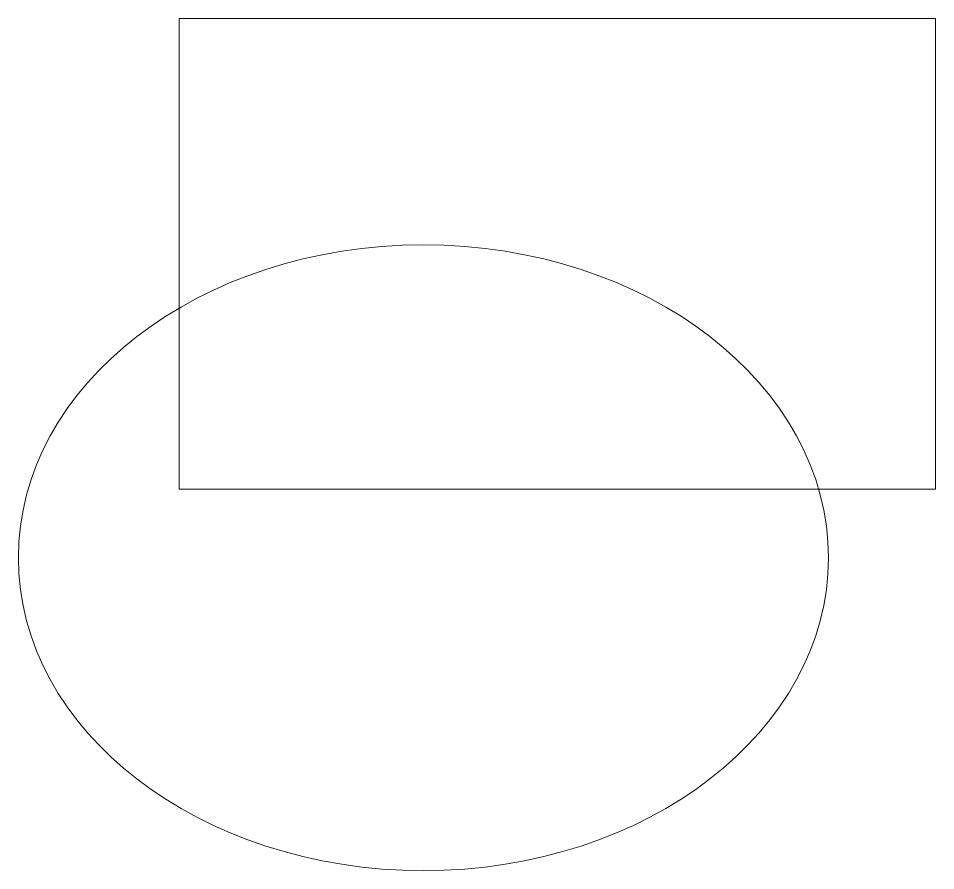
# Model space of a CAD drawing. Header units: centimetres. Extents: x -4.4 to 6.2, y 0 to 9.8.
import ezdxf

# ---------------------------------------------------------------- set-up
doc = ezdxf.new("R2010")
doc.units = ezdxf.units.CM
doc.header["$MEASUREMENT"] = 0
doc.layers.add('Layer 1', color=7, linetype='Continuous')

msp = doc.modelspace()

# ---------------------------------------------------------------- linework, layer by layer
at = {"layer": 'Layer 1', "color": 250, "lineweight": 20}
msp.add_lwpolyline([(-2.58291, 4.37373), (6.16453, 4.37373), (6.16453, 9.81505), (-2.58291, 9.81505), (-2.58291, 4.37373)], close=True, dxfattribs=at)
msp.add_ellipse((0.24107, 3.58163), major_axis=(4.68367, 0), ratio=0.77205909, dxfattribs=at)

doc.saveas('drawing.dxf')
